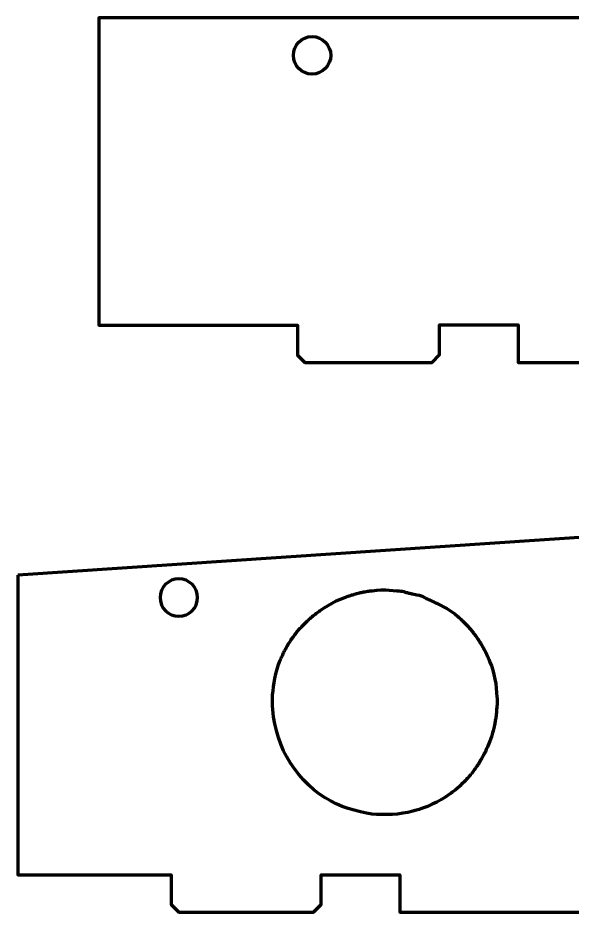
# Model space of a CAD drawing. Header units: millimetres. Extents: x 198 to 2265, y -986 to 144.
# Drawn here: x 199.1 to 273.1, y -216.2 to -96.8 of the extents above; entities that cross this region are included whole.
import ezdxf

# ---------------------------------------------------------------- set-up
doc = ezdxf.new("R2010")
doc.units = ezdxf.units.MM
doc.header["$MEASUREMENT"] = 0
doc.layers.add('Layer 1', color=7, linetype='Continuous')

msp = doc.modelspace()

# ---------------------------------------------------------------- linework, layer by layer
at = {"layer": 'Layer 1', "color": 250, "lineweight": 70}
msp.add_ellipse((238.4049, -101.8319), major_axis=(0, 2.5), ratio=1, dxfattribs=at)
for points, knots in [([(546.9044, -96.8308), (546.9044, -96.8308), (546.9044, -137.8299), (546.9044, -137.8299), (546.9044, -137.8299), (520.3767, -137.8299), (520.3767, -137.8299), (520.3767, -137.8299), (520.3767, -141.8312), (520.3767, -141.8312), (520.3767, -141.8312), (519.3747, -142.8332), (519.3747, -142.8332), (519.3747, -142.8332), (502.3784, -142.8332), (502.3784, -142.8332), (502.3784, -142.8332), (501.3814, -141.8361), (501.3814, -141.8361), (501.3814, -141.8361), (501.3814, -137.836), (501.3814, -137.836), (501.3814, -137.836), (491.8778, -137.836), (491.8778, -137.836), (491.8778, -137.836), (491.8778, -142.8367), (491.8778, -142.8367), (491.8778, -142.8367), (378.3948, -142.8374), (378.3948, -142.8374), (378.3948, -142.8374), (265.9124, -142.838), (265.9124, -142.838), (265.9124, -142.838), (265.9124, -137.8389), (265.9124, -137.8389), (265.9124, -137.8389), (255.4263, -137.8389), (255.4263, -137.8389), (255.4263, -137.8389), (255.4263, -141.8407), (255.4263, -141.8407), (255.4263, -141.8407), (254.4258, -142.8411), (254.4258, -142.8411), (254.4258, -142.8411), (237.4262, -142.8411), (237.4262, -142.8411), (237.4262, -142.8411), (236.4382, -141.8531), (236.4382, -141.8531), (236.4382, -141.8531), (236.4382, -137.8554), (236.4382, -137.8554), (236.4382, -137.8554), (209.9426, -137.8554), (209.9426, -137.8554), (209.9426, -137.8554), (209.9044, -96.8308), (209.9044, -96.8308), (209.9044, -96.8308), (546.9044, -96.8308), (546.9044, -96.8308)], [0, 0, 0, 0, 0.04761905, 0.04761905, 0.04761905, 0.0952381, 0.0952381, 0.0952381, 0.14285714, 0.14285714, 0.14285714, 0.19047619, 0.19047619, 0.19047619, 0.23809524, 0.23809524, 0.23809524, 0.28571429, 0.28571429, 0.28571429, 0.33333333, 0.33333333, 0.33333333, 0.38095238, 0.38095238, 0.38095238, 0.42857143, 0.42857143, 0.42857143, 0.47619048, 0.47619048, 0.47619048, 0.52380952, 0.52380952, 0.52380952, 0.57142857, 0.57142857, 0.57142857, 0.61904762, 0.61904762, 0.61904762, 0.66666667, 0.66666667, 0.66666667, 0.71428571, 0.71428571, 0.71428571, 0.76190476, 0.76190476, 0.76190476, 0.80952381, 0.80952381, 0.80952381, 0.85714286, 0.85714286, 0.85714286, 0.9047619, 0.9047619, 0.9047619, 0.95238095, 0.95238095, 0.95238095, 1, 1, 1, 1]), ([(199.1096, -171.2331), (199.1096, -171.2331), (374.99, -159.4464), (374.99, -159.4464), (374.99, -159.4464), (375.0926, -211.2349), (375.0926, -211.2349), (375.0926, -211.2349), (354.605, -211.2349), (354.605, -211.2349), (354.605, -211.2349), (354.605, -215.2218), (354.605, -215.2218), (354.605, -215.2218), (353.6018, -216.2251), (353.6018, -216.2251), (353.6018, -216.2251), (335.5997, -216.2251), (335.5997, -216.2251), (335.5997, -216.2251), (334.6062, -215.2316), (334.6062, -215.2316), (334.6062, -215.2316), (334.6062, -211.2373), (334.6062, -211.2373), (334.6062, -211.2373), (324.112, -211.2373), (324.112, -211.2373), (324.112, -211.2373), (324.112, -216.242), (324.112, -216.242), (324.112, -216.242), (250.109, -216.242), (250.109, -216.242), (250.109, -216.242), (250.109, -211.2422), (250.109, -211.2422), (250.109, -211.2422), (239.6042, -211.2422), (239.6042, -211.2422), (239.6042, -211.2422), (239.6042, -215.2428), (239.6042, -215.2428), (239.6042, -215.2428), (238.6078, -216.2393), (238.6078, -216.2393), (238.6078, -216.2393), (220.6046, -216.2393), (220.6046, -216.2393), (220.6046, -216.2393), (219.6039, -215.2386), (219.6039, -215.2386), (219.6039, -215.2386), (219.6039, -211.2415), (219.6039, -211.2415), (219.6039, -211.2415), (199.1096, -211.2415), (199.1096, -211.2415), (199.1096, -211.2415), (199.1096, -171.2331), (199.1096, -171.2331)], [0, 0, 0, 0, 0.05, 0.05, 0.05, 0.1, 0.1, 0.1, 0.15, 0.15, 0.15, 0.2, 0.2, 0.2, 0.25, 0.25, 0.25, 0.3, 0.3, 0.3, 0.35, 0.35, 0.35, 0.4, 0.4, 0.4, 0.45, 0.45, 0.45, 0.5, 0.5, 0.5, 0.55, 0.55, 0.55, 0.6, 0.6, 0.6, 0.65, 0.65, 0.65, 0.7, 0.7, 0.7, 0.75, 0.75, 0.75, 0.8, 0.8, 0.8, 0.85, 0.85, 0.85, 0.9, 0.9, 0.9, 0.95, 0.95, 0.95, 1, 1, 1, 1]), ([(220.6096, -171.7376), (221.9903, -171.7376), (223.1096, -172.8569), (223.1096, -174.2376), (223.1096, -175.6183), (221.9903, -176.7376), (220.6096, -176.7376), (219.2289, -176.7376), (218.1096, -175.6183), (218.1096, -174.2376), (218.1096, -172.8569), (219.2289, -171.7376), (220.6096, -171.7376)], [0, 0, 0, 0, 0.25, 0.25, 0.25, 0.5, 0.5, 0.5, 0.75, 0.75, 0.75, 1, 1, 1, 1]), ([(220.6096, -171.7376), (221.9903, -171.7376), (223.1096, -172.8569), (223.1096, -174.2376), (223.1096, -175.6183), (221.9903, -176.7376), (220.6096, -176.7376), (219.2289, -176.7376), (218.1096, -175.6183), (218.1096, -174.2376), (218.1096, -172.8569), (219.2289, -171.7376), (220.6096, -171.7376)], [0, 0, 0, 0, 0.25, 0.25, 0.25, 0.5, 0.5, 0.5, 0.75, 0.75, 0.75, 1, 1, 1, 1]), ([(245.6935, -203.043), (245.6935, -203.043), (246.3941, -203.143), (246.3941, -203.143), (246.3941, -203.143), (247.0696, -203.193), (247.0696, -203.193), (247.0696, -203.193), (247.7453, -203.218), (247.7453, -203.218), (247.7453, -203.218), (248.4459, -203.218), (248.4459, -203.218), (248.4459, -203.218), (249.1464, -203.193), (249.1464, -203.193), (249.1464, -203.193), (249.8219, -203.143), (249.8219, -203.143), (249.8219, -203.143), (250.5226, -203.043), (250.5226, -203.043), (250.5226, -203.043), (251.1982, -202.9181), (251.1982, -202.9181), (251.1982, -202.9181), (251.8486, -202.768), (251.8486, -202.768), (251.8486, -202.768), (251.9988, -202.7181), (251.9988, -202.7181), (251.9988, -202.7181), (252.1489, -202.668), (252.1489, -202.668), (252.1489, -202.668), (252.349, -202.618), (252.349, -202.618), (252.349, -202.618), (252.5242, -202.568), (252.5242, -202.568), (252.5242, -202.568), (252.6993, -202.518), (252.6993, -202.518), (252.6993, -202.518), (252.8745, -202.443), (252.8745, -202.443), (252.8745, -202.443), (253.0496, -202.393), (253.0496, -202.393), (253.0496, -202.393), (253.1747, -202.343), (253.1747, -202.343), (253.1747, -202.343), (253.8254, -202.118), (253.8254, -202.118), (253.8254, -202.118), (254.4509, -201.843), (254.4509, -201.843), (254.4509, -201.843), (255.0763, -201.543), (255.0763, -201.543), (255.0763, -201.543), (255.6768, -201.218), (255.6768, -201.218), (255.6768, -201.218), (256.2523, -200.868), (256.2523, -200.868), (256.2523, -200.868), (256.7778, -200.493), (256.7778, -200.493), (256.7778, -200.493), (256.8779, -200.418), (256.8779, -200.418), (256.8779, -200.418), (257.003, -200.3431), (257.003, -200.3431), (257.003, -200.3431), (257.1281, -200.243), (257.1281, -200.243), (257.1281, -200.243), (257.2533, -200.1431), (257.2533, -200.1431), (257.2533, -200.1431), (257.3784, -200.043), (257.3784, -200.043), (257.3784, -200.043), (257.5285, -199.9431), (257.5285, -199.9431), (257.5285, -199.9431), (257.6286, -199.843), (257.6286, -199.843), (257.6286, -199.843), (257.7286, -199.768), (257.7286, -199.768), (257.7286, -199.768), (258.1789, -199.368), (258.1789, -199.368), (258.1789, -199.368), (258.279, -199.268), (258.279, -199.268), (258.279, -199.268), (258.3791, -199.168), (258.3791, -199.168), (258.3791, -199.168), (258.5042, -199.043), (258.5042, -199.043), (258.5042, -199.043), (258.6293, -198.943), (258.6293, -198.943), (258.6293, -198.943), (258.7544, -198.818), (258.7544, -198.818), (258.7544, -198.818), (258.8545, -198.693), (258.8545, -198.693), (258.8545, -198.693), (258.8795, -198.668), (258.8795, -198.668), (258.8795, -198.668), (258.9045, -198.643), (258.9045, -198.643), (258.9045, -198.643), (258.9296, -198.618), (258.9296, -198.618), (258.9296, -198.618), (258.9546, -198.593), (258.9546, -198.593), (258.9546, -198.593), (258.9796, -198.568), (258.9796, -198.568), (258.9796, -198.568), (259.0296, -198.543), (259.0296, -198.543), (259.0296, -198.543), (259.0547, -198.493), (259.0547, -198.493), (259.0547, -198.493), (259.0547, -198.468), (259.0547, -198.468), (259.0547, -198.468), (259.1798, -198.368), (259.1798, -198.368), (259.1798, -198.368), (259.2048, -198.343), (259.2048, -198.343), (259.2048, -198.343), (259.3549, -198.1681), (259.3549, -198.1681), (259.3549, -198.1681), (259.3799, -198.143), (259.3799, -198.143), (259.3799, -198.143), (259.405, -198.093), (259.405, -198.093), (259.405, -198.093), (259.43, -198.068), (259.43, -198.068), (259.43, -198.068), (259.455, -198.043), (259.455, -198.043), (259.455, -198.043), (259.48, -197.993), (259.48, -197.993), (259.48, -197.993), (259.505, -197.9681), (259.505, -197.9681), (259.505, -197.9681), (259.5301, -197.943), (259.5301, -197.943), (259.5301, -197.943), (259.5551, -197.918), (259.5551, -197.918), (259.5551, -197.918), (259.6301, -197.843), (259.6301, -197.843), (259.6301, -197.843), (259.7302, -197.718), (259.7302, -197.718), (259.7302, -197.718), (259.8303, -197.593), (259.8303, -197.593), (259.8303, -197.593), (259.9304, -197.468), (259.9304, -197.468), (259.9304, -197.468), (260.0306, -197.343), (260.0306, -197.343), (260.0306, -197.343), (260.1056, -197.218), (260.1056, -197.218), (260.1056, -197.218), (260.1807, -197.118), (260.1807, -197.118), (260.1807, -197.118), (260.2558, -197.018), (260.2558, -197.018), (260.2558, -197.018), (260.3308, -196.893), (260.3308, -196.893), (260.3308, -196.893), (260.4309, -196.743), (260.4309, -196.743), (260.4309, -196.743), (260.531, -196.618), (260.531, -196.618), (260.531, -196.618), (260.6061, -196.468), (260.6061, -196.468), (260.6061, -196.468), (260.7061, -196.343), (260.7061, -196.343), (260.7061, -196.343), (260.7812, -196.218), (260.7812, -196.218), (260.7812, -196.218), (260.8312, -196.093), (260.8312, -196.093), (260.8312, -196.093), (260.9063, -195.993), (260.9063, -195.993), (260.9063, -195.993), (260.9814, -195.868), (260.9814, -195.868), (260.9814, -195.868), (261.0564, -195.743), (261.0564, -195.743), (261.0564, -195.743), (261.1315, -195.593), (261.1315, -195.593), (261.1315, -195.593), (261.2066, -195.443), (261.2066, -195.443), (261.2066, -195.443), (261.3066, -195.293), (261.3066, -195.293), (261.3066, -195.293), (261.3566, -195.168), (261.3566, -195.168), (261.3566, -195.168), (261.4316, -195.068), (261.4316, -195.068), (261.4316, -195.068), (261.4817, -194.943), (261.4817, -194.943), (261.4817, -194.943), (261.5568, -194.818), (261.5568, -194.818), (261.5568, -194.818), (261.6068, -194.668), (261.6068, -194.668), (261.6068, -194.668), (261.6819, -194.518), (261.6819, -194.518), (261.6819, -194.518), (261.7569, -194.368), (261.7569, -194.368), (261.7569, -194.368), (261.832, -194.218), (261.832, -194.218), (261.832, -194.218), (261.882, -194.093), (261.882, -194.093), (261.882, -194.093), (261.9321, -193.968), (261.9321, -193.968), (261.9321, -193.968), (262.1573, -193.418), (262.1573, -193.418), (262.1573, -193.418), (262.3574, -192.843), (262.3574, -192.843), (262.3574, -192.843), (262.5075, -192.293), (262.5075, -192.293), (262.5075, -192.293), (262.5576, -192.168), (262.5576, -192.168), (262.5576, -192.168), (262.5826, -192.018), (262.5826, -192.018), (262.5826, -192.018), (262.6327, -191.868), (262.6327, -191.868), (262.6327, -191.868), (262.6827, -191.693), (262.6827, -191.693), (262.6827, -191.693), (262.7077, -191.518), (262.7077, -191.518), (262.7077, -191.518), (262.7327, -191.493), (262.7327, -191.493), (262.7327, -191.493), (262.7327, -191.468), (262.7327, -191.468), (262.7327, -191.468), (262.7327, -191.4181), (262.7327, -191.4181), (262.7327, -191.4181), (262.7578, -191.368), (262.7578, -191.368), (262.7578, -191.368), (262.7578, -191.343), (262.7578, -191.343), (262.7578, -191.343), (262.7828, -191.293), (262.7828, -191.293), (262.7828, -191.293), (262.7828, -191.268), (262.7828, -191.268), (262.7828, -191.268), (262.7828, -191.2181), (262.7828, -191.2181), (262.7828, -191.2181), (262.7828, -191.193), (262.7828, -191.193), (262.7828, -191.193), (262.8078, -191.168), (262.8078, -191.168), (262.8078, -191.168), (262.8078, -191.143), (262.8078, -191.143), (262.8078, -191.143), (262.8078, -191.093), (262.8078, -191.093), (262.8078, -191.093), (262.8078, -191.068), (262.8078, -191.068), (262.8078, -191.068), (262.8328, -191.0181), (262.8328, -191.0181), (262.8328, -191.0181), (262.8328, -190.993), (262.8328, -190.993), (262.8328, -190.993), (262.8328, -190.968), (262.8328, -190.968), (262.8328, -190.968), (262.8578, -190.843), (262.8578, -190.843), (262.8578, -190.843), (262.8829, -190.668), (262.8829, -190.668), (262.8829, -190.668), (262.9079, -190.518), (262.9079, -190.518), (262.9079, -190.518), (262.9329, -190.343), (262.9329, -190.343), (262.9329, -190.343), (262.9579, -190.193), (262.9579, -190.193), (262.9579, -190.193), (262.9829, -190.043), (262.9829, -190.043), (262.9829, -190.043), (262.9829, -189.918), (262.9829, -189.918), (262.9829, -189.918), (263.008, -189.793), (263.008, -189.793), (263.008, -189.793), (263.033, -189.643), (263.033, -189.643), (263.033, -189.643), (263.033, -189.493), (263.033, -189.493), (263.033, -189.493), (263.058, -189.318), (263.058, -189.318), (263.058, -189.318), (263.058, -189.143), (263.058, -189.143), (263.058, -189.143), (263.083, -188.993), (263.083, -188.993), (263.083, -188.993), (263.083, -188.843), (263.083, -188.843), (263.083, -188.843), (263.083, -188.718), (263.083, -188.718), (263.083, -188.718), (263.083, -188.693), (263.083, -188.693), (263.083, -188.693), (263.108, -188.668), (263.108, -188.668), (263.108, -188.668), (263.108, -188.618), (263.108, -188.618), (263.108, -188.618), (263.108, -188.593), (263.108, -188.593), (263.108, -188.593), (263.108, -188.543), (263.108, -188.543), (263.108, -188.543), (263.108, -188.518), (263.108, -188.518), (263.108, -188.518), (263.108, -188.493), (263.108, -188.493), (263.108, -188.493), (263.108, -188.4431), (263.108, -188.4431), (263.108, -188.4431), (263.108, -188.293), (263.108, -188.293), (263.108, -188.293), (263.108, -188.118), (263.108, -188.118), (263.108, -188.118), (263.108, -187.968), (263.108, -187.968), (263.108, -187.968), (263.108, -187.793), (263.108, -187.793), (263.108, -187.793), (263.108, -187.6431), (263.108, -187.6431), (263.108, -187.6431), (263.083, -187.518), (263.083, -187.518), (263.083, -187.518), (263.058, -186.918), (263.058, -186.918), (263.058, -186.918), (263.008, -186.318), (263.008, -186.318), (263.008, -186.318), (262.9329, -185.718), (262.9329, -185.718), (262.9329, -185.718), (262.8078, -185.118), (262.8078, -185.118), (262.8078, -185.118), (262.6827, -184.518), (262.6827, -184.518), (262.6827, -184.518), (262.5326, -183.943), (262.5326, -183.943), (262.5326, -183.943), (262.3574, -183.368), (262.3574, -183.368), (262.3574, -183.368), (262.1573, -182.843), (262.1573, -182.843), (262.1573, -182.843), (262.1072, -182.743), (262.1072, -182.743), (262.1072, -182.743), (262.0572, -182.618), (262.0572, -182.618), (262.0572, -182.618), (262.0071, -182.468), (262.0071, -182.468), (262.0071, -182.468), (261.9321, -182.318), (261.9321, -182.318), (261.9321, -182.318), (261.882, -182.168), (261.882, -182.168), (261.882, -182.168), (261.807, -182.018), (261.807, -182.018), (261.807, -182.018), (261.7569, -181.8931), (261.7569, -181.8931), (261.7569, -181.8931), (261.7069, -181.793), (261.7069, -181.793), (261.7069, -181.793), (261.6568, -181.668), (261.6568, -181.668), (261.6568, -181.668), (261.5818, -181.568), (261.5818, -181.568), (261.5818, -181.568), (261.5067, -181.418), (261.5067, -181.418), (261.5067, -181.418), (261.4316, -181.268), (261.4316, -181.268), (261.4316, -181.268), (261.3566, -181.143), (261.3566, -181.143), (261.3566, -181.143), (261.3066, -180.993), (261.3066, -180.993), (261.3066, -180.993), (261.2316, -180.868), (261.2316, -180.868), (261.2316, -180.868), (261.1815, -180.768), (261.1815, -180.768), (261.1815, -180.768), (261.1065, -180.668), (261.1065, -180.668), (261.1065, -180.668), (261.0314, -180.543), (261.0314, -180.543), (261.0314, -180.543), (260.9563, -180.418), (260.9563, -180.418), (260.9563, -180.418), (260.8813, -180.268), (260.8813, -180.268), (260.8813, -180.268), (260.7812, -180.143), (260.7812, -180.143), (260.7812, -180.143), (260.7061, -180.018), (260.7061, -180.018), (260.7061, -180.018), (260.6311, -179.893), (260.6311, -179.893), (260.6311, -179.893), (260.556, -179.793), (260.556, -179.793), (260.556, -179.793), (260.506, -179.693), (260.506, -179.693), (260.506, -179.693), (260.4059, -179.568), (260.4059, -179.568), (260.4059, -179.568), (260.3308, -179.443), (260.3308, -179.443), (260.3308, -179.443), (260.2307, -179.318), (260.2307, -179.318), (260.2307, -179.318), (260.1307, -179.193), (260.1307, -179.193), (260.1307, -179.193), (260.0556, -179.093), (260.0556, -179.093), (260.0556, -179.093), (260.0306, -179.068), (260.0306, -179.068), (260.0306, -179.068), (259.9554, -178.943), (259.9554, -178.943), (259.9554, -178.943), (259.8803, -178.843), (259.8803, -178.843), (259.8803, -178.843), (259.8053, -178.743), (259.8053, -178.743), (259.8053, -178.743), (259.7052, -178.643), (259.7052, -178.643), (259.7052, -178.643), (259.6051, -178.518), (259.6051, -178.518), (259.6051, -178.518), (259.5301, -178.418), (259.5301, -178.418), (259.5301, -178.418), (259.505, -178.393), (259.505, -178.393), (259.505, -178.393), (259.405, -178.268), (259.405, -178.268), (259.405, -178.268), (259.3049, -178.168), (259.3049, -178.168), (259.3049, -178.168), (259.2048, -178.068), (259.2048, -178.068), (259.2048, -178.068), (259.1297, -177.968), (259.1297, -177.968), (259.1297, -177.968), (259.0296, -177.893), (259.0296, -177.893), (259.0296, -177.893), (258.9546, -177.793), (258.9546, -177.793), (258.9546, -177.793), (258.8295, -177.668), (258.8295, -177.668), (258.8295, -177.668), (258.7294, -177.568), (258.7294, -177.568), (258.7294, -177.568), (258.6043, -177.443), (258.6043, -177.443), (258.6043, -177.443), (258.5793, -177.418), (258.5793, -177.418), (258.5793, -177.418), (258.5542, -177.393), (258.5542, -177.393), (258.5542, -177.393), (258.5292, -177.368), (258.5292, -177.368), (258.5292, -177.368), (258.5042, -177.343), (258.5042, -177.343), (258.5042, -177.343), (258.4792, -177.318), (258.4792, -177.318), (258.4792, -177.318), (258.4291, -177.293), (258.4291, -177.293), (258.4291, -177.293), (258.4041, -177.268), (258.4041, -177.268), (258.4041, -177.268), (258.3791, -177.243), (258.3791, -177.243), (258.3791, -177.243), (258.304, -177.143), (258.304, -177.143), (258.304, -177.143), (258.279, -177.143), (258.279, -177.143), (258.279, -177.143), (258.279, -177.118), (258.279, -177.118), (258.279, -177.118), (258.254, -177.118), (258.254, -177.118), (258.254, -177.118), (258.229, -177.093), (258.229, -177.093), (258.229, -177.093), (258.2039, -177.068), (258.2039, -177.068), (258.2039, -177.068), (258.1789, -177.043), (258.1789, -177.043), (258.1789, -177.043), (258.1539, -177.018), (258.1539, -177.018), (258.1539, -177.018), (258.129, -176.993), (258.129, -176.993), (258.129, -176.993), (257.9538, -176.843), (257.9538, -176.843), (257.9538, -176.843), (257.8788, -176.768), (257.8788, -176.768), (257.8788, -176.768), (257.4534, -176.418), (257.4534, -176.418), (257.4534, -176.418), (256.953, -176.043), (256.953, -176.043), (256.953, -176.043), (256.4024, -175.718), (256.4024, -175.718), (256.4024, -175.718), (255.852, -175.418), (255.852, -175.418), (255.852, -175.418), (255.7269, -175.343), (255.7269, -175.343), (255.7269, -175.343), (255.5517, -175.268), (255.5517, -175.268), (255.5517, -175.268), (255.3766, -175.168), (255.3766, -175.168), (255.3766, -175.168), (255.1514, -175.043), (255.1514, -175.043), (255.1514, -175.043), (254.9013, -174.943), (254.9013, -174.943), (254.9013, -174.943), (254.6511, -174.818), (254.6511, -174.818), (254.6511, -174.818), (254.4259, -174.718), (254.4259, -174.718), (254.4259, -174.718), (254.2007, -174.593), (254.2007, -174.593), (254.2007, -174.593), (254.1006, -174.543), (254.1006, -174.543), (254.1006, -174.543), (253.9505, -174.493), (253.9505, -174.493), (253.9505, -174.493), (253.8004, -174.418), (253.8004, -174.418), (253.8004, -174.418), (253.6502, -174.343), (253.6502, -174.343), (253.6502, -174.343), (253.5, -174.268), (253.5, -174.268), (253.5, -174.268), (253.3499, -174.193), (253.3499, -174.193), (253.3499, -174.193), (253.1998, -174.118), (253.1998, -174.118), (253.1998, -174.118), (253.0997, -174.068), (253.0997, -174.068), (253.0997, -174.068), (252.9996, -174.018), (252.9996, -174.018), (252.9996, -174.018), (252.7244, -173.918), (252.7244, -173.918), (252.7244, -173.918), (252.3991, -173.868), (252.3991, -173.868), (252.3991, -173.868), (251.8236, -173.743), (251.8236, -173.743), (251.8236, -173.743), (251.7236, -173.718), (251.7236, -173.718), (251.7236, -173.718), (251.5985, -173.693), (251.5985, -173.693), (251.5985, -173.693), (251.4734, -173.668), (251.4734, -173.668), (251.4734, -173.668), (251.3483, -173.643), (251.3483, -173.643), (251.3483, -173.643), (251.1231, -173.568), (251.1231, -173.568), (251.1231, -173.568), (250.973, -173.543), (250.973, -173.543), (250.973, -173.543), (250.7228, -173.468), (250.7228, -173.468), (250.7228, -173.468), (250.6978, -173.443), (250.6978, -173.443), (250.6978, -173.443), (250.4976, -173.393), (250.4976, -173.393), (250.4976, -173.393), (250.2473, -173.368), (250.2473, -173.368), (250.2473, -173.368), (250.0471, -173.343), (250.0471, -173.343), (250.0471, -173.343), (249.847, -173.318), (249.847, -173.318), (249.847, -173.318), (249.7219, -173.318), (249.7219, -173.318), (249.7219, -173.318), (248.696, -173.243), (248.696, -173.243), (248.696, -173.243), (248.1957, -173.218), (248.1957, -173.218), (248.1957, -173.218), (247.6452, -173.218), (247.6452, -173.218), (247.6452, -173.218), (247.0446, -173.243), (247.0446, -173.243), (247.0446, -173.243), (246.4191, -173.318), (246.4191, -173.318), (246.4191, -173.318), (246.269, -173.318), (246.269, -173.318), (246.269, -173.318), (246.1188, -173.343), (246.1188, -173.343), (246.1188, -173.343), (245.9687, -173.368), (245.9687, -173.368), (245.9687, -173.368), (245.7936, -173.393), (245.7936, -173.393), (245.7936, -173.393), (245.6184, -173.443), (245.6184, -173.443), (245.6184, -173.443), (245.4433, -173.468), (245.4433, -173.468), (245.4433, -173.468), (245.2932, -173.493), (245.2932, -173.493), (245.2932, -173.493), (245.2682, -173.493), (245.2682, -173.493), (245.2682, -173.493), (245.2432, -173.493), (245.2432, -173.493), (245.2432, -173.493), (245.2182, -173.518), (245.2182, -173.518), (245.2182, -173.518), (245.1681, -173.518), (245.1681, -173.518), (245.1681, -173.518), (245.1431, -173.518), (245.1431, -173.518), (245.1431, -173.518), (245.0931, -173.518), (245.0931, -173.518), (245.0931, -173.518), (245.0681, -173.543), (245.0681, -173.543), (245.0681, -173.543), (245.043, -173.543), (245.043, -173.543), (245.043, -173.543), (244.8929, -173.568), (244.8929, -173.568), (244.8929, -173.568), (244.7428, -173.618), (244.7428, -173.618), (244.7428, -173.618), (244.5676, -173.668), (244.5676, -173.668), (244.5676, -173.668), (244.3925, -173.693), (244.3925, -173.693), (244.3925, -173.693), (244.2424, -173.743), (244.2424, -173.743), (244.2424, -173.743), (244.0922, -173.793), (244.0922, -173.793), (244.0922, -173.793), (243.967, -173.818), (243.967, -173.818), (243.967, -173.818), (243.8419, -173.868), (243.8419, -173.868), (243.8419, -173.868), (243.6918, -173.893), (243.6918, -173.893), (243.6918, -173.893), (243.5667, -173.943), (243.5667, -173.943), (243.5667, -173.943), (243.5417, -173.943), (243.5417, -173.943), (243.5417, -173.943), (243.3665, -174.018), (243.3665, -174.018), (243.3665, -174.018), (243.2164, -174.068), (243.2164, -174.068), (243.2164, -174.068), (243.0663, -174.118), (243.0663, -174.118), (243.0663, -174.118), (242.9162, -174.168), (242.9162, -174.168), (242.9162, -174.168), (242.7911, -174.218), (242.7911, -174.218), (242.7911, -174.218), (242.2156, -174.443), (242.2156, -174.443), (242.2156, -174.443), (241.6402, -174.693), (241.6402, -174.693), (241.6402, -174.693), (241.0896, -174.993), (241.0896, -174.993), (241.0896, -174.993), (240.5392, -175.293), (240.5392, -175.293), (240.5392, -175.293), (240.0137, -175.618), (240.0137, -175.618), (240.0137, -175.618), (239.4883, -175.968), (239.4883, -175.968), (239.4883, -175.968), (239.3882, -176.043), (239.3882, -176.043), (239.3882, -176.043), (239.2631, -176.143), (239.2631, -176.143), (239.2631, -176.143), (239.138, -176.218), (239.138, -176.218), (239.138, -176.218), (239.0129, -176.318), (239.0129, -176.318), (239.0129, -176.318), (238.8629, -176.443), (238.8629, -176.443), (238.8629, -176.443), (238.7378, -176.543), (238.7378, -176.543), (238.7378, -176.543), (238.6127, -176.618), (238.6127, -176.618), (238.6127, -176.618), (238.5876, -176.643), (238.5876, -176.643), (238.5876, -176.643), (238.5626, -176.668), (238.5626, -176.668), (238.5626, -176.668), (238.5376, -176.693), (238.5376, -176.693), (238.5376, -176.693), (238.5125, -176.718), (238.5125, -176.718), (238.5125, -176.718), (238.4875, -176.718), (238.4875, -176.718), (238.4875, -176.718), (238.4624, -176.743), (238.4624, -176.743), (238.4624, -176.743), (238.4374, -176.768), (238.4374, -176.768), (238.4374, -176.768), (238.4124, -176.793), (238.4124, -176.793), (238.4124, -176.793), (238.2873, -176.893), (238.2873, -176.893), (238.2873, -176.893), (238.1872, -176.993), (238.1872, -176.993), (238.1872, -176.993), (238.0371, -177.118), (238.0371, -177.118), (238.0371, -177.118), (237.912, -177.243), (237.912, -177.243), (237.912, -177.243), (237.8119, -177.343), (237.8119, -177.343), (237.8119, -177.343), (237.6868, -177.443), (237.6868, -177.443), (237.6868, -177.443), (237.6117, -177.543), (237.6117, -177.543), (237.6117, -177.543), (237.5116, -177.618), (237.5116, -177.618), (237.5116, -177.618), (237.3865, -177.743), (237.3865, -177.743), (237.3865, -177.743), (237.2864, -177.843), (237.2864, -177.843), (237.2864, -177.843), (237.1613, -177.968), (237.1613, -177.968), (237.1613, -177.968), (237.0362, -178.093), (237.0362, -178.093), (237.0362, -178.093), (236.9362, -178.218), (236.9362, -178.218), (236.9362, -178.218), (236.8361, -178.318), (236.8361, -178.318), (236.8361, -178.318), (236.736, -178.418), (236.736, -178.418), (236.736, -178.418), (236.3358, -178.893), (236.3358, -178.893), (236.3358, -178.893), (236.2606, -178.993), (236.2606, -178.993), (236.2606, -178.993), (236.1605, -179.118), (236.1605, -179.118), (236.1605, -179.118), (236.0604, -179.243), (236.0604, -179.243), (236.0604, -179.243), (235.9603, -179.393), (235.9603, -179.393), (235.9603, -179.393), (235.8603, -179.518), (235.8603, -179.518), (235.8603, -179.518), (235.8353, -179.568), (235.8353, -179.568), (235.8353, -179.568), (235.8102, -179.593), (235.8102, -179.593), (235.8102, -179.593), (235.7853, -179.618), (235.7853, -179.618), (235.7853, -179.618), (235.7602, -179.668), (235.7602, -179.668), (235.7602, -179.668), (235.7352, -179.693), (235.7352, -179.693), (235.7352, -179.693), (235.7101, -179.743), (235.7101, -179.743), (235.7101, -179.743), (235.6852, -179.768), (235.6852, -179.768), (235.6852, -179.768), (235.6601, -179.793), (235.6601, -179.793), (235.6601, -179.793), (235.5851, -179.893), (235.5851, -179.893), (235.5851, -179.893), (235.5851, -179.943), (235.5851, -179.943), (235.5851, -179.943), (235.4599, -180.093), (235.4599, -180.093), (235.4599, -180.093), (235.3348, -180.293), (235.3348, -180.293), (235.3348, -180.293), (235.2598, -180.418), (235.2598, -180.418), (235.2598, -180.418), (235.2347, -180.443), (235.2347, -180.443), (235.2347, -180.443), (235.2347, -180.468), (235.2347, -180.468), (235.2347, -180.468), (235.2097, -180.4931), (235.2097, -180.4931), (235.2097, -180.4931), (235.1847, -180.518), (235.1847, -180.518), (235.1847, -180.518), (235.1847, -180.543), (235.1847, -180.543), (235.1847, -180.543), (235.1597, -180.593), (235.1597, -180.593), (235.1597, -180.593), (235.1346, -180.618), (235.1346, -180.618), (235.1346, -180.618), (235.1346, -180.643), (235.1346, -180.643), (235.1346, -180.643), (235.0346, -180.793), (235.0346, -180.793), (235.0346, -180.793), (234.9595, -180.943), (234.9595, -180.943), (234.9595, -180.943), (234.8844, -181.0931), (234.8844, -181.0931), (234.8844, -181.0931), (234.7844, -181.243), (234.7844, -181.243), (234.7844, -181.243), (234.7343, -181.368), (234.7343, -181.368), (234.7343, -181.368), (234.6592, -181.4931), (234.6592, -181.4931), (234.6592, -181.4931), (234.6092, -181.593), (234.6092, -181.593), (234.6092, -181.593), (234.5341, -181.743), (234.5341, -181.743), (234.5341, -181.743), (234.4841, -181.8931), (234.4841, -181.8931), (234.4841, -181.8931), (234.409, -182.043), (234.409, -182.043), (234.409, -182.043), (234.334, -182.218), (234.334, -182.218), (234.334, -182.218), (234.2589, -182.368), (234.2589, -182.368), (234.2589, -182.368), (234.2089, -182.493), (234.2089, -182.493), (234.2089, -182.493), (234.1588, -182.618), (234.1588, -182.618), (234.1588, -182.618), (233.9336, -183.193), (233.9336, -183.193), (233.9336, -183.193), (233.7335, -183.818), (233.7335, -183.818), (233.7335, -183.818), (233.5833, -184.418), (233.5833, -184.418), (233.5833, -184.418), (233.4332, -185.043), (233.4332, -185.043), (233.4332, -185.043), (233.3582, -185.568), (233.3582, -185.568), (233.3582, -185.568), (233.2582, -186.143), (233.2582, -186.143), (233.2582, -186.143), (233.2081, -186.693), (233.2081, -186.693), (233.2081, -186.693), (233.133, -187.2431), (233.133, -187.2431), (233.133, -187.2431), (233.1081, -187.718), (233.1081, -187.718), (233.1081, -187.718), (233.1081, -188.218), (233.1081, -188.218), (233.1081, -188.218), (233.133, -188.718), (233.133, -188.718), (233.133, -188.718), (233.183, -189.193), (233.183, -189.193), (233.183, -189.193), (233.2582, -190.143), (233.2582, -190.143), (233.2582, -190.143), (233.4332, -191.093), (233.4332, -191.093), (233.4332, -191.093), (233.6334, -191.993), (233.6334, -191.993), (233.6334, -191.993), (233.9086, -192.918), (233.9086, -192.918), (233.9086, -192.918), (234.2339, -193.7931), (234.2339, -193.7931), (234.2339, -193.7931), (234.6092, -194.693), (234.6092, -194.693), (234.6092, -194.693), (235.0346, -195.518), (235.0346, -195.518), (235.0346, -195.518), (235.5351, -196.343), (235.5351, -196.343), (235.5351, -196.343), (236.0604, -197.118), (236.0604, -197.118), (236.0604, -197.118), (236.6359, -197.868), (236.6359, -197.868), (236.6359, -197.868), (237.2614, -198.593), (237.2614, -198.593), (237.2614, -198.593), (237.962, -199.268), (237.962, -199.268), (237.962, -199.268), (238.6627, -199.893), (238.6627, -199.893), (238.6627, -199.893), (239.4132, -200.493), (239.4132, -200.493), (239.4132, -200.493), (240.1639, -200.968), (240.1639, -200.968), (240.1639, -200.968), (240.8895, -201.393), (240.8895, -201.393), (240.8895, -201.393), (241.6402, -201.768), (241.6402, -201.768), (241.6402, -201.768), (242.4408, -202.118), (242.4408, -202.118), (242.4408, -202.118), (243.2164, -202.393), (243.2164, -202.393), (243.2164, -202.393), (244.0421, -202.643), (244.0421, -202.643), (244.0421, -202.643), (244.8679, -202.868), (244.8679, -202.868), (244.8679, -202.868), (245.6935, -203.043), (245.6935, -203.043)], [0, 0, 0, 0, 0.00250627, 0.00250627, 0.00250627, 0.00501253, 0.00501253, 0.00501253, 0.0075188, 0.0075188, 0.0075188, 0.01002506, 0.01002506, 0.01002506, 0.01253133, 0.01253133, 0.01253133, 0.01503759, 0.01503759, 0.01503759, 0.01754386, 0.01754386, 0.01754386, 0.02005013, 0.02005013, 0.02005013, 0.02255639, 0.02255639, 0.02255639, 0.02506266, 0.02506266, 0.02506266, 0.02756892, 0.02756892, 0.02756892, 0.03007519, 0.03007519, 0.03007519, 0.03258145, 0.03258145, 0.03258145, 0.03508772, 0.03508772, 0.03508772, 0.03759398, 0.03759398, 0.03759398, 0.04010025, 0.04010025, 0.04010025, 0.04260652, 0.04260652, 0.04260652, 0.04511278, 0.04511278, 0.04511278, 0.04761905, 0.04761905, 0.04761905, 0.05012531, 0.05012531, 0.05012531, 0.05263158, 0.05263158, 0.05263158, 0.05513784, 0.05513784, 0.05513784, 0.05764411, 0.05764411, 0.05764411, 0.06015038, 0.06015038, 0.06015038, 0.06265664, 0.06265664, 0.06265664, 0.06516291, 0.06516291, 0.06516291, 0.06766917, 0.06766917, 0.06766917, 0.07017544, 0.07017544, 0.07017544, 0.0726817, 0.0726817, 0.0726817, 0.07518797, 0.07518797, 0.07518797, 0.07769424, 0.07769424, 0.07769424, 0.0802005, 0.0802005, 0.0802005, 0.08270677, 0.08270677, 0.08270677, 0.08521303, 0.08521303, 0.08521303, 0.0877193, 0.0877193, 0.0877193, 0.09022556, 0.09022556, 0.09022556, 0.09273183, 0.09273183, 0.09273183, 0.0952381, 0.0952381, 0.0952381, 0.09774436, 0.09774436, 0.09774436, 0.10025063, 0.10025063, 0.10025063, 0.10275689, 0.10275689, 0.10275689, 0.10526316, 0.10526316, 0.10526316, 0.10776942, 0.10776942, 0.10776942, 0.11027569, 0.11027569, 0.11027569, 0.11278195, 0.11278195, 0.11278195, 0.11528822, 0.11528822, 0.11528822, 0.11779449, 0.11779449, 0.11779449, 0.12030075, 0.12030075, 0.12030075, 0.12280702, 0.12280702, 0.12280702, 0.12531328, 0.12531328, 0.12531328, 0.12781955, 0.12781955, 0.12781955, 0.13032581, 0.13032581, 0.13032581, 0.13283208, 0.13283208, 0.13283208, 0.13533835, 0.13533835, 0.13533835, 0.13784461, 0.13784461, 0.13784461, 0.14035088, 0.14035088, 0.14035088, 0.14285714, 0.14285714, 0.14285714, 0.14536341, 0.14536341, 0.14536341, 0.14786967, 0.14786967, 0.14786967, 0.15037594, 0.15037594, 0.15037594, 0.15288221, 0.15288221, 0.15288221, 0.15538847, 0.15538847, 0.15538847, 0.15789474, 0.15789474, 0.15789474, 0.160401, 0.160401, 0.160401, 0.16290727, 0.16290727, 0.16290727, 0.16541353, 0.16541353, 0.16541353, 0.1679198, 0.1679198, 0.1679198, 0.17042607, 0.17042607, 0.17042607, 0.17293233, 0.17293233, 0.17293233, 0.1754386, 0.1754386, 0.1754386, 0.17794486, 0.17794486, 0.17794486, 0.18045113, 0.18045113, 0.18045113, 0.18295739, 0.18295739, 0.18295739, 0.18546366, 0.18546366, 0.18546366, 0.18796992, 0.18796992, 0.18796992, 0.19047619, 0.19047619, 0.19047619, 0.19298246, 0.19298246, 0.19298246, 0.19548872, 0.19548872, 0.19548872, 0.19799499, 0.19799499, 0.19799499, 0.20050125, 0.20050125, 0.20050125, 0.20300752, 0.20300752, 0.20300752, 0.20551378, 0.20551378, 0.20551378, 0.20802005, 0.20802005, 0.20802005, 0.21052632, 0.21052632, 0.21052632, 0.21303258, 0.21303258, 0.21303258, 0.21553885, 0.21553885, 0.21553885, 0.21804511, 0.21804511, 0.21804511, 0.22055138, 0.22055138, 0.22055138, 0.22305764, 0.22305764, 0.22305764, 0.22556391, 0.22556391, 0.22556391, 0.22807018, 0.22807018, 0.22807018, 0.23057644, 0.23057644, 0.23057644, 0.23308271, 0.23308271, 0.23308271, 0.23558897, 0.23558897, 0.23558897, 0.23809524, 0.23809524, 0.23809524, 0.2406015, 0.2406015, 0.2406015, 0.24310777, 0.24310777, 0.24310777, 0.24561404, 0.24561404, 0.24561404, 0.2481203, 0.2481203, 0.2481203, 0.25062657, 0.25062657, 0.25062657, 0.25313283, 0.25313283, 0.25313283, 0.2556391, 0.2556391, 0.2556391, 0.25814536, 0.25814536, 0.25814536, 0.26065163, 0.26065163, 0.26065163, 0.26315789, 0.26315789, 0.26315789, 0.26566416, 0.26566416, 0.26566416, 0.26817043, 0.26817043, 0.26817043, 0.27067669, 0.27067669, 0.27067669, 0.27318296, 0.27318296, 0.27318296, 0.27568922, 0.27568922, 0.27568922, 0.27819549, 0.27819549, 0.27819549, 0.28070175, 0.28070175, 0.28070175, 0.28320802, 0.28320802, 0.28320802, 0.28571429, 0.28571429, 0.28571429, 0.28822055, 0.28822055, 0.28822055, 0.29072682, 0.29072682, 0.29072682, 0.29323308, 0.29323308, 0.29323308, 0.29573935, 0.29573935, 0.29573935, 0.29824561, 0.29824561, 0.29824561, 0.30075188, 0.30075188, 0.30075188, 0.30325815, 0.30325815, 0.30325815, 0.30576441, 0.30576441, 0.30576441, 0.30827068, 0.30827068, 0.30827068, 0.31077694, 0.31077694, 0.31077694, 0.31328321, 0.31328321, 0.31328321, 0.31578947, 0.31578947, 0.31578947, 0.31829574, 0.31829574, 0.31829574, 0.32080201, 0.32080201, 0.32080201, 0.32330827, 0.32330827, 0.32330827, 0.32581454, 0.32581454, 0.32581454, 0.3283208, 0.3283208, 0.3283208, 0.33082707, 0.33082707, 0.33082707, 0.33333333, 0.33333333, 0.33333333, 0.3358396, 0.3358396, 0.3358396, 0.33834586, 0.33834586, 0.33834586, 0.34085213, 0.34085213, 0.34085213, 0.3433584, 0.3433584, 0.3433584, 0.34586466, 0.34586466, 0.34586466, 0.34837093, 0.34837093, 0.34837093, 0.35087719, 0.35087719, 0.35087719, 0.35338346, 0.35338346, 0.35338346, 0.35588972, 0.35588972, 0.35588972, 0.35839599, 0.35839599, 0.35839599, 0.36090226, 0.36090226, 0.36090226, 0.36340852, 0.36340852, 0.36340852, 0.36591479, 0.36591479, 0.36591479, 0.36842105, 0.36842105, 0.36842105, 0.37092732, 0.37092732, 0.37092732, 0.37343358, 0.37343358, 0.37343358, 0.37593985, 0.37593985, 0.37593985, 0.37844612, 0.37844612, 0.37844612, 0.38095238, 0.38095238, 0.38095238, 0.38345865, 0.38345865, 0.38345865, 0.38596491, 0.38596491, 0.38596491, 0.38847118, 0.38847118, 0.38847118, 0.39097744, 0.39097744, 0.39097744, 0.39348371, 0.39348371, 0.39348371, 0.39598997, 0.39598997, 0.39598997, 0.39849624, 0.39849624, 0.39849624, 0.40100251, 0.40100251, 0.40100251, 0.40350877, 0.40350877, 0.40350877, 0.40601504, 0.40601504, 0.40601504, 0.4085213, 0.4085213, 0.4085213, 0.41102757, 0.41102757, 0.41102757, 0.41353383, 0.41353383, 0.41353383, 0.4160401, 0.4160401, 0.4160401, 0.41854637, 0.41854637, 0.41854637, 0.42105263, 0.42105263, 0.42105263, 0.4235589, 0.4235589, 0.4235589, 0.42606516, 0.42606516, 0.42606516, 0.42857143, 0.42857143, 0.42857143, 0.43107769, 0.43107769, 0.43107769, 0.43358396, 0.43358396, 0.43358396, 0.43609023, 0.43609023, 0.43609023, 0.43859649, 0.43859649, 0.43859649, 0.44110276, 0.44110276, 0.44110276, 0.44360902, 0.44360902, 0.44360902, 0.44611529, 0.44611529, 0.44611529, 0.44862155, 0.44862155, 0.44862155, 0.45112782, 0.45112782, 0.45112782, 0.45363409, 0.45363409, 0.45363409, 0.45614035, 0.45614035, 0.45614035, 0.45864662, 0.45864662, 0.45864662, 0.46115288, 0.46115288, 0.46115288, 0.46365915, 0.46365915, 0.46365915, 0.46616541, 0.46616541, 0.46616541, 0.46867168, 0.46867168, 0.46867168, 0.47117794, 0.47117794, 0.47117794, 0.47368421, 0.47368421, 0.47368421, 0.47619048, 0.47619048, 0.47619048, 0.47869674, 0.47869674, 0.47869674, 0.48120301, 0.48120301, 0.48120301, 0.48370927, 0.48370927, 0.48370927, 0.48621554, 0.48621554, 0.48621554, 0.4887218, 0.4887218, 0.4887218, 0.49122807, 0.49122807, 0.49122807, 0.49373434, 0.49373434, 0.49373434, 0.4962406, 0.4962406, 0.4962406, 0.49874687, 0.49874687, 0.49874687, 0.50125313, 0.50125313, 0.50125313, 0.5037594, 0.5037594, 0.5037594, 0.50626566, 0.50626566, 0.50626566, 0.50877193, 0.50877193, 0.50877193, 0.5112782, 0.5112782, 0.5112782, 0.51378446, 0.51378446, 0.51378446, 0.51629073, 0.51629073, 0.51629073, 0.51879699, 0.51879699, 0.51879699, 0.52130326, 0.52130326, 0.52130326, 0.52380952, 0.52380952, 0.52380952, 0.52631579, 0.52631579, 0.52631579, 0.52882206, 0.52882206, 0.52882206, 0.53132832, 0.53132832, 0.53132832, 0.53383459, 0.53383459, 0.53383459, 0.53634085, 0.53634085, 0.53634085, 0.53884712, 0.53884712, 0.53884712, 0.54135338, 0.54135338, 0.54135338, 0.54385965, 0.54385965, 0.54385965, 0.54636591, 0.54636591, 0.54636591, 0.54887218, 0.54887218, 0.54887218, 0.55137845, 0.55137845, 0.55137845, 0.55388471, 0.55388471, 0.55388471, 0.55639098, 0.55639098, 0.55639098, 0.55889724, 0.55889724, 0.55889724, 0.56140351, 0.56140351, 0.56140351, 0.56390977, 0.56390977, 0.56390977, 0.56641604, 0.56641604, 0.56641604, 0.56892231, 0.56892231, 0.56892231, 0.57142857, 0.57142857, 0.57142857, 0.57393484, 0.57393484, 0.57393484, 0.5764411, 0.5764411, 0.5764411, 0.57894737, 0.57894737, 0.57894737, 0.58145363, 0.58145363, 0.58145363, 0.5839599, 0.5839599, 0.5839599, 0.58646617, 0.58646617, 0.58646617, 0.58897243, 0.58897243, 0.58897243, 0.5914787, 0.5914787, 0.5914787, 0.59398496, 0.59398496, 0.59398496, 0.59649123, 0.59649123, 0.59649123, 0.59899749, 0.59899749, 0.59899749, 0.60150376, 0.60150376, 0.60150376, 0.60401003, 0.60401003, 0.60401003, 0.60651629, 0.60651629, 0.60651629, 0.60902256, 0.60902256, 0.60902256, 0.61152882, 0.61152882, 0.61152882, 0.61403509, 0.61403509, 0.61403509, 0.61654135, 0.61654135, 0.61654135, 0.61904762, 0.61904762, 0.61904762, 0.62155388, 0.62155388, 0.62155388, 0.62406015, 0.62406015, 0.62406015, 0.62656642, 0.62656642, 0.62656642, 0.62907268, 0.62907268, 0.62907268, 0.63157895, 0.63157895, 0.63157895, 0.63408521, 0.63408521, 0.63408521, 0.63659148, 0.63659148, 0.63659148, 0.63909774, 0.63909774, 0.63909774, 0.64160401, 0.64160401, 0.64160401, 0.64411028, 0.64411028, 0.64411028, 0.64661654, 0.64661654, 0.64661654, 0.64912281, 0.64912281, 0.64912281, 0.65162907, 0.65162907, 0.65162907, 0.65413534, 0.65413534, 0.65413534, 0.6566416, 0.6566416, 0.6566416, 0.65914787, 0.65914787, 0.65914787, 0.66165414, 0.66165414, 0.66165414, 0.6641604, 0.6641604, 0.6641604, 0.66666667, 0.66666667, 0.66666667, 0.66917293, 0.66917293, 0.66917293, 0.6716792, 0.6716792, 0.6716792, 0.67418546, 0.67418546, 0.67418546, 0.67669173, 0.67669173, 0.67669173, 0.67919799, 0.67919799, 0.67919799, 0.68170426, 0.68170426, 0.68170426, 0.68421053, 0.68421053, 0.68421053, 0.68671679, 0.68671679, 0.68671679, 0.68922306, 0.68922306, 0.68922306, 0.69172932, 0.69172932, 0.69172932, 0.69423559, 0.69423559, 0.69423559, 0.69674185, 0.69674185, 0.69674185, 0.69924812, 0.69924812, 0.69924812, 0.70175439, 0.70175439, 0.70175439, 0.70426065, 0.70426065, 0.70426065, 0.70676692, 0.70676692, 0.70676692, 0.70927318, 0.70927318, 0.70927318, 0.71177945, 0.71177945, 0.71177945, 0.71428571, 0.71428571, 0.71428571, 0.71679198, 0.71679198, 0.71679198, 0.71929825, 0.71929825, 0.71929825, 0.72180451, 0.72180451, 0.72180451, 0.72431078, 0.72431078, 0.72431078, 0.72681704, 0.72681704, 0.72681704, 0.72932331, 0.72932331, 0.72932331, 0.73182957, 0.73182957, 0.73182957, 0.73433584, 0.73433584, 0.73433584, 0.73684211, 0.73684211, 0.73684211, 0.73934837, 0.73934837, 0.73934837, 0.74185464, 0.74185464, 0.74185464, 0.7443609, 0.7443609, 0.7443609, 0.74686717, 0.74686717, 0.74686717, 0.74937343, 0.74937343, 0.74937343, 0.7518797, 0.7518797, 0.7518797, 0.75438596, 0.75438596, 0.75438596, 0.75689223, 0.75689223, 0.75689223, 0.7593985, 0.7593985, 0.7593985, 0.76190476, 0.76190476, 0.76190476, 0.76441103, 0.76441103, 0.76441103, 0.76691729, 0.76691729, 0.76691729, 0.76942356, 0.76942356, 0.76942356, 0.77192982, 0.77192982, 0.77192982, 0.77443609, 0.77443609, 0.77443609, 0.77694236, 0.77694236, 0.77694236, 0.77944862, 0.77944862, 0.77944862, 0.78195489, 0.78195489, 0.78195489, 0.78446115, 0.78446115, 0.78446115, 0.78696742, 0.78696742, 0.78696742, 0.78947368, 0.78947368, 0.78947368, 0.79197995, 0.79197995, 0.79197995, 0.79448622, 0.79448622, 0.79448622, 0.79699248, 0.79699248, 0.79699248, 0.79949875, 0.79949875, 0.79949875, 0.80200501, 0.80200501, 0.80200501, 0.80451128, 0.80451128, 0.80451128, 0.80701754, 0.80701754, 0.80701754, 0.80952381, 0.80952381, 0.80952381, 0.81203008, 0.81203008, 0.81203008, 0.81453634, 0.81453634, 0.81453634, 0.81704261, 0.81704261, 0.81704261, 0.81954887, 0.81954887, 0.81954887, 0.82205514, 0.82205514, 0.82205514, 0.8245614, 0.8245614, 0.8245614, 0.82706767, 0.82706767, 0.82706767, 0.82957393, 0.82957393, 0.82957393, 0.8320802, 0.8320802, 0.8320802, 0.83458647, 0.83458647, 0.83458647, 0.83709273, 0.83709273, 0.83709273, 0.839599, 0.839599, 0.839599, 0.84210526, 0.84210526, 0.84210526, 0.84461153, 0.84461153, 0.84461153, 0.84711779, 0.84711779, 0.84711779, 0.84962406, 0.84962406, 0.84962406, 0.85213033, 0.85213033, 0.85213033, 0.85463659, 0.85463659, 0.85463659, 0.85714286, 0.85714286, 0.85714286, 0.85964912, 0.85964912, 0.85964912, 0.86215539, 0.86215539, 0.86215539, 0.86466165, 0.86466165, 0.86466165, 0.86716792, 0.86716792, 0.86716792, 0.86967419, 0.86967419, 0.86967419, 0.87218045, 0.87218045, 0.87218045, 0.87468672, 0.87468672, 0.87468672, 0.87719298, 0.87719298, 0.87719298, 0.87969925, 0.87969925, 0.87969925, 0.88220551, 0.88220551, 0.88220551, 0.88471178, 0.88471178, 0.88471178, 0.88721805, 0.88721805, 0.88721805, 0.88972431, 0.88972431, 0.88972431, 0.89223058, 0.89223058, 0.89223058, 0.89473684, 0.89473684, 0.89473684, 0.89724311, 0.89724311, 0.89724311, 0.89974937, 0.89974937, 0.89974937, 0.90225564, 0.90225564, 0.90225564, 0.9047619, 0.9047619, 0.9047619, 0.90726817, 0.90726817, 0.90726817, 0.90977444, 0.90977444, 0.90977444, 0.9122807, 0.9122807, 0.9122807, 0.91478697, 0.91478697, 0.91478697, 0.91729323, 0.91729323, 0.91729323, 0.9197995, 0.9197995, 0.9197995, 0.92230576, 0.92230576, 0.92230576, 0.92481203, 0.92481203, 0.92481203, 0.9273183, 0.9273183, 0.9273183, 0.92982456, 0.92982456, 0.92982456, 0.93233083, 0.93233083, 0.93233083, 0.93483709, 0.93483709, 0.93483709, 0.93734336, 0.93734336, 0.93734336, 0.93984962, 0.93984962, 0.93984962, 0.94235589, 0.94235589, 0.94235589, 0.94486216, 0.94486216, 0.94486216, 0.94736842, 0.94736842, 0.94736842, 0.94987469, 0.94987469, 0.94987469, 0.95238095, 0.95238095, 0.95238095, 0.95488722, 0.95488722, 0.95488722, 0.95739348, 0.95739348, 0.95739348, 0.95989975, 0.95989975, 0.95989975, 0.96240602, 0.96240602, 0.96240602, 0.96491228, 0.96491228, 0.96491228, 0.96741855, 0.96741855, 0.96741855, 0.96992481, 0.96992481, 0.96992481, 0.97243108, 0.97243108, 0.97243108, 0.97493734, 0.97493734, 0.97493734, 0.97744361, 0.97744361, 0.97744361, 0.97994987, 0.97994987, 0.97994987, 0.98245614, 0.98245614, 0.98245614, 0.98496241, 0.98496241, 0.98496241, 0.98746867, 0.98746867, 0.98746867, 0.98997494, 0.98997494, 0.98997494, 0.9924812, 0.9924812, 0.9924812, 0.99498747, 0.99498747, 0.99498747, 0.99749373, 0.99749373, 0.99749373, 1, 1, 1, 1])]:
    msp.add_open_spline(points, degree=3, knots=knots, dxfattribs=at)

doc.saveas('drawing.dxf')
